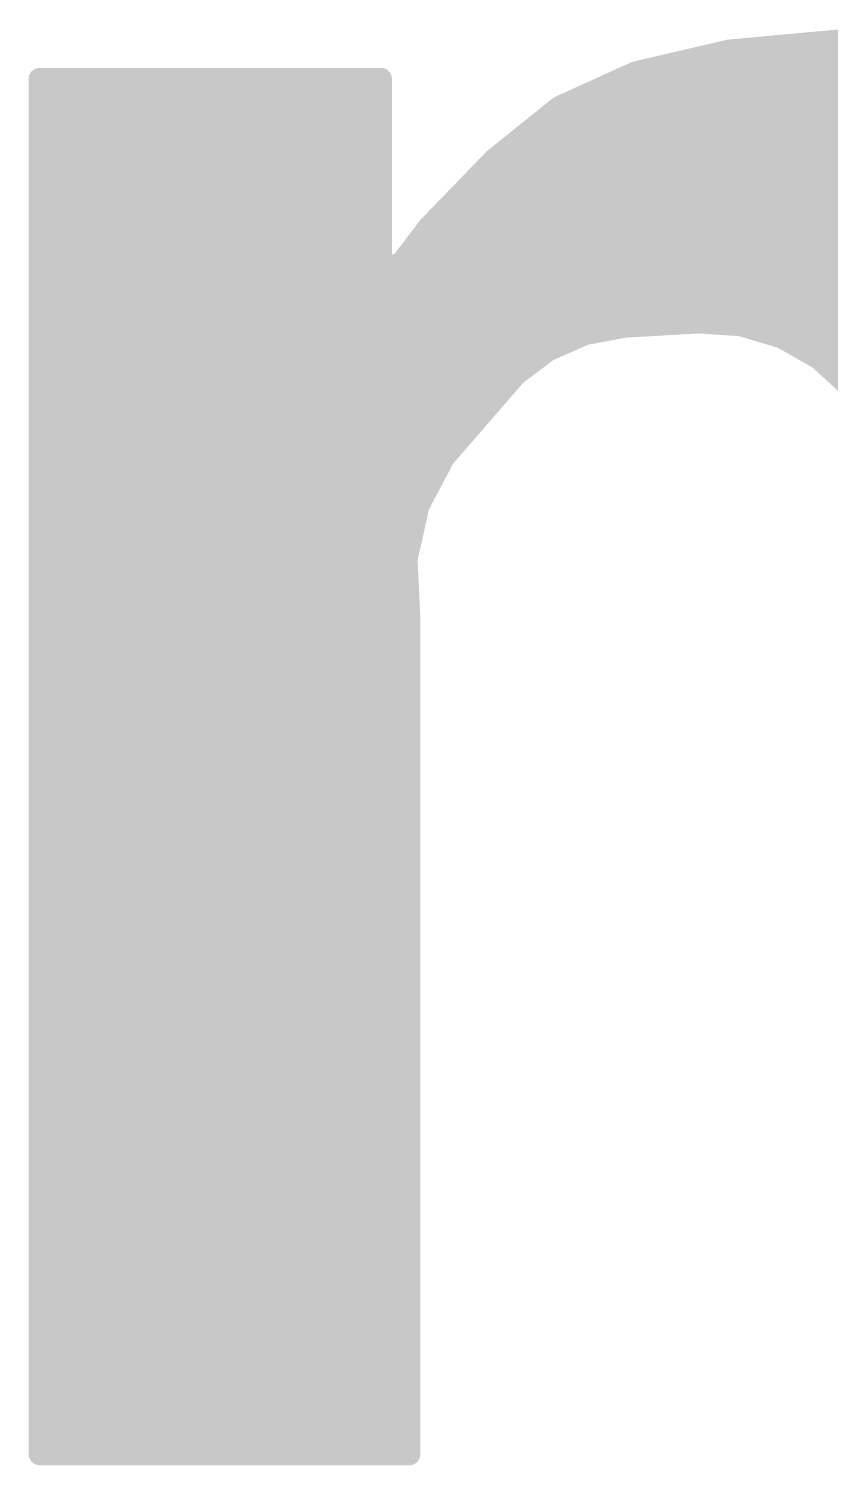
# Model space of a CAD drawing. Extents: x -20 to 87, y -15 to 38.
# Drawn here: x 24.077 to 25.013, y 2.771 to 4.447 of the extents above; entities that cross this region are included whole.
import ezdxf

# ---------------------------------------------------------------- set-up
doc = ezdxf.new("R2010")
doc.units = 0
doc.layers.add('21', color=41, linetype='CONTINUOUS')

msp = doc.modelspace()

# ---------------------------------------------------------------- linework, layer by layer
at = {"layer": '21', "const_width": 0.0254}
for points in [[(24.8945, 4.4221), (25.0317, 4.4348)], [(24.7853, 4.3967), (24.8945, 4.4221)], [(24.8838, 4.4196), (25.1566, 4.4196)], [(24.6964, 4.3563), (24.7853, 4.3967)], [(24.0894, 2.7838), (24.0894, 4.3891)], [(24.0894, 4.3891), (24.4881, 4.3891)], [(24.4881, 4.3891), (24.4881, 4.1681)], [(24.7798, 4.3942), (25.2346, 4.3942)], [(24.0894, 4.3688), (24.4881, 4.3688)], [(24.7239, 4.3688), (25.2843, 4.3688)], [(24.6202, 4.2951), (24.6964, 4.3563)], [(24.0894, 4.3434), (24.4881, 4.3434)], [(24.6803, 4.3434), (25.3218, 4.3434)], [(24.0894, 4.318), (24.4881, 4.318)], [(24.6487, 4.318), (25.3543, 4.318)], [(24.0894, 4.2926), (24.4881, 4.2926)], [(24.544, 4.2164), (24.6202, 4.2951)], [(24.6178, 4.2926), (25.3809, 4.2926)], [(24.0894, 4.2672), (24.4881, 4.2672)], [(24.5932, 4.2672), (25.403, 4.2672)], [(24.0894, 4.2418), (24.4881, 4.2418)], [(24.5686, 4.2418), (25.4251, 4.2418)], [(24.0894, 4.2164), (24.4881, 4.2164)], [(24.511, 4.1732), (24.544, 4.2164)], [(24.544, 4.2164), (25.4403, 4.2164)], [(24.0894, 4.191), (24.4881, 4.191)], [(24.5246, 4.191), (25.455, 4.191)], [(24.0894, 4.1656), (25.4697, 4.1656)], [(24.4881, 4.1681), (24.511, 4.1732)], [(24.0894, 4.1402), (26.505, 4.1402)], [(24.0894, 4.1148), (26.5144, 4.1148)], [(24.7726, 4.0996), (24.7263, 4.0909)], [(24.859, 4.1046), (24.7726, 4.0996)], [(24.9088, 4.1013), (24.859, 4.1046)], [(24.9567, 4.0869), (24.9088, 4.1013)], [(24.0894, 4.0894), (24.7228, 4.0894)], [(24.7263, 4.0909), (24.6832, 4.072)], [(24.9484, 4.0894), (25.7314, 4.0894)], [(25, 4.0622), (24.9567, 4.0869)], [(24.0894, 4.064), (24.6726, 4.064)], [(24.6832, 4.072), (24.6456, 4.0437)], [(24.9969, 4.064), (25.6742, 4.064)], [(25.0368, 4.0284), (25, 4.0622)], [(24.0894, 4.0386), (24.6412, 4.0386)], [(24.6456, 4.0437), (24.5618, 3.9472)], [(24.0894, 4.0132), (24.6191, 4.0132)], [(24.0894, 3.9878), (24.5971, 3.9878)], [(24.0894, 3.9624), (24.575, 3.9624)], [(24.5618, 3.9472), (24.532, 3.8906)], [(24.0894, 3.937), (24.5564, 3.937)], [(24.0894, 3.9116), (24.543, 3.9116)], [(24.0894, 3.8862), (24.531, 3.8862)], [(24.532, 3.8906), (24.5181, 3.8282)], [(24.0894, 3.8608), (24.5254, 3.8608)], [(24.0894, 3.8354), (24.5197, 3.8354)], [(24.5181, 3.8282), (24.5212, 3.7643)], [(24.0894, 3.81), (24.519, 3.81)], [(24.0894, 3.7846), (24.5202, 3.7846)], [(24.5212, 3.7643), (24.5212, 2.7838)], [(24.0894, 3.7592), (24.5212, 3.7592)], [(24.0894, 3.7338), (24.5212, 3.7338)], [(24.0894, 3.7084), (24.5212, 3.7084)], [(24.0894, 3.683), (24.5212, 3.683)], [(24.0894, 3.6576), (24.5212, 3.6576)], [(24.0894, 3.6322), (24.5212, 3.6322)], [(24.0894, 3.6068), (24.5212, 3.6068)], [(24.0894, 3.5814), (24.5212, 3.5814)], [(24.0894, 3.556), (24.5212, 3.556)], [(24.0894, 3.5306), (24.5212, 3.5306)], [(24.0894, 3.5052), (24.5212, 3.5052)], [(24.0894, 3.4798), (24.5212, 3.4798)], [(24.0894, 3.4544), (24.5212, 3.4544)], [(24.0894, 3.429), (24.5212, 3.429)], [(24.0894, 3.4036), (24.5212, 3.4036)], [(24.0894, 3.3782), (24.5212, 3.3782)], [(24.0894, 3.3528), (24.5212, 3.3528)], [(24.0894, 3.3274), (24.5212, 3.3274)], [(24.0894, 3.302), (24.5212, 3.302)], [(24.0894, 3.2766), (24.5212, 3.2766)], [(24.0894, 3.2512), (24.5212, 3.2512)], [(24.0894, 3.2258), (24.5212, 3.2258)], [(24.0894, 3.2004), (24.5212, 3.2004)], [(24.0894, 3.175), (24.5212, 3.175)], [(24.0894, 3.1496), (24.5212, 3.1496)], [(24.0894, 3.1242), (24.5212, 3.1242)], [(24.0894, 3.0988), (24.5212, 3.0988)], [(24.0894, 3.0734), (24.5212, 3.0734)], [(24.0894, 3.048), (24.5212, 3.048)], [(24.0894, 3.0226), (24.5212, 3.0226)], [(24.0894, 2.9972), (24.5212, 2.9972)], [(24.0894, 2.9718), (24.5212, 2.9718)], [(24.0894, 2.9464), (24.5212, 2.9464)], [(24.0894, 2.921), (24.5212, 2.921)], [(24.0894, 2.8956), (24.5212, 2.8956)], [(24.0894, 2.8702), (24.5212, 2.8702)], [(24.0894, 2.8448), (24.5212, 2.8448)], [(24.0894, 2.8194), (24.5212, 2.8194)], [(24.0894, 2.794), (24.5212, 2.794)], [(24.5212, 2.7838), (24.0894, 2.7838)]]:
    msp.add_lwpolyline(points, dxfattribs=at)
at = {"layer": '21', "const_width": 0.0127}
for points in [[(24.8838, 4.426, 1), (24.8838, 4.4132)], [(24.8939, 4.4284, 1), (24.8951, 4.4158)], [(24.8959, 4.4159, 1), (24.8931, 4.4283)], [(24.7839, 4.4029, 1), (24.7867, 4.3905)], [(24.7879, 4.3909, 1), (24.7827, 4.4025)], [(24.0894, 4.3955, 1), (24.0894, 4.3827)], [(24.0958, 4.3891, 1), (24.0831, 4.3891)], [(24.4945, 4.3891, 1), (24.4818, 4.3891)], [(24.4881, 4.3827, 1), (24.4881, 4.3955)], [(24.7798, 4.4006, 1), (24.7798, 4.3879)], [(24.0894, 4.3752, 1), (24.0894, 4.3624)], [(24.4881, 4.3624, 1), (24.4881, 4.3752)], [(24.7239, 4.3752, 1), (24.7239, 4.3624)], [(24.6937, 4.362, 1), (24.699, 4.3505)], [(24.7003, 4.3513, 1), (24.6924, 4.3612)], [(24.0894, 4.3498, 1), (24.0894, 4.337)], [(24.4881, 4.337, 1), (24.4881, 4.3498)], [(24.6803, 4.3498, 1), (24.6803, 4.337)], [(24.0894, 4.3244, 1), (24.0894, 4.3117)], [(24.4881, 4.3117, 1), (24.4881, 4.3244)], [(24.6487, 4.3244, 1), (24.6487, 4.3117)], [(24.0894, 4.299, 1), (24.0894, 4.2862)], [(24.4881, 4.2862, 1), (24.4881, 4.299)], [(24.6178, 4.299, 1), (24.6178, 4.2862)], [(24.6162, 4.3001, 1), (24.6242, 4.2901)], [(24.6248, 4.2907, 1), (24.6156, 4.2995)], [(24.0894, 4.2736, 1), (24.0894, 4.2608)], [(24.4881, 4.2608, 1), (24.4881, 4.2736)], [(24.5932, 4.2736, 1), (24.5932, 4.2608)], [(24.0894, 4.2482, 1), (24.0894, 4.2355)], [(24.4881, 4.2355, 1), (24.4881, 4.2482)], [(24.5686, 4.2482, 1), (24.5686, 4.2355)], [(24.0894, 4.2228, 1), (24.0894, 4.21)], [(24.4881, 4.21, 1), (24.4881, 4.2228)], [(24.544, 4.2228, 1), (24.544, 4.21)], [(24.5394, 4.2208, 1), (24.5486, 4.212)], [(24.549, 4.2125, 1), (24.539, 4.2203)], [(24.0894, 4.1974, 1), (24.0894, 4.1846)], [(24.4881, 4.1846, 1), (24.4881, 4.1974)], [(24.5246, 4.1974, 1), (24.5246, 4.1846)], [(24.0894, 4.172, 1), (24.0894, 4.1593)], [(24.4867, 4.1743, 1), (24.4895, 4.1619)], [(24.4818, 4.1681, 1), (24.4945, 4.1681)], [(24.506, 4.1771, 1), (24.516, 4.1693)], [(24.5124, 4.167, 1), (24.5096, 4.1794)], [(24.0894, 4.1466, 1), (24.0894, 4.1338)], [(24.0894, 4.1212, 1), (24.0894, 4.1084)], [(24.7722, 4.1059, 1), (24.773, 4.0933)], [(24.7738, 4.0934, 1), (24.7714, 4.1058)], [(24.8594, 4.1109, 1), (24.8586, 4.0983)], [(24.8594, 4.0983, 1), (24.8586, 4.1109)], [(24.9107, 4.1074, 1), (24.907, 4.0952)], [(24.9084, 4.095, 1), (24.9092, 4.1076)], [(24.0894, 4.0958, 1), (24.0894, 4.0831)], [(24.7252, 4.0972, 1), (24.7275, 4.0847)], [(24.7228, 4.0831, 1), (24.7228, 4.0958)], [(24.7289, 4.0851, 1), (24.7238, 4.0968)], [(24.9484, 4.0958, 1), (24.9484, 4.0831)], [(24.9598, 4.0924, 1), (24.9535, 4.0814)], [(24.9548, 4.0808, 1), (24.9585, 4.093)], [(24.0894, 4.0704, 1), (24.0894, 4.0576)], [(24.6726, 4.0576, 1), (24.6726, 4.0704)], [(24.6807, 4.0778, 1), (24.6858, 4.0662)], [(24.6871, 4.0669, 1), (24.6794, 4.0771)], [(24.9969, 4.0704, 1), (24.9969, 4.0576)], [(25.0043, 4.0669, 1), (24.9957, 4.0575)], [(24.9969, 4.0567, 1), (25.0032, 4.0677)], [(24.0894, 4.045, 1), (24.0894, 4.0323)], [(24.6418, 4.0488, 1), (24.6494, 4.0386)], [(24.6504, 4.0395, 1), (24.6408, 4.0479)], [(24.6412, 4.0323, 1), (24.6412, 4.045)], [(24.0894, 4.0196, 1), (24.0894, 4.0069)], [(24.6191, 4.0069, 1), (24.6191, 4.0196)], [(24.0894, 3.9941, 1), (24.0894, 3.9815)], [(24.5971, 3.9815, 1), (24.5971, 3.9941)], [(24.0894, 3.9688, 1), (24.0894, 3.9561)], [(24.575, 3.9561, 1), (24.575, 3.9688)], [(24.557, 3.9514, 1), (24.5666, 3.943)], [(24.5674, 3.9442, 1), (24.5562, 3.9502)], [(24.0894, 3.9434, 1), (24.0894, 3.9307)], [(24.5564, 3.9307, 1), (24.5564, 3.9434)], [(24.0894, 3.9179, 1), (24.0894, 3.9053)], [(24.543, 3.9053, 1), (24.543, 3.9179)], [(24.0894, 3.8925, 1), (24.0894, 3.8799)], [(24.5264, 3.8936, 1), (24.5376, 3.8877)], [(24.5382, 3.8892, 1), (24.5258, 3.892)], [(24.531, 3.8799, 1), (24.531, 3.8925)], [(24.0894, 3.8672, 1), (24.0894, 3.8545)], [(24.5254, 3.8545, 1), (24.5254, 3.8672)], [(24.0894, 3.8418, 1), (24.0894, 3.8291)], [(24.5245, 3.8285, 1), (24.5118, 3.8279)], [(24.5197, 3.8291, 1), (24.5197, 3.8418)], [(24.0894, 3.8163, 1), (24.0894, 3.8037)], [(24.5119, 3.8296, 1), (24.5243, 3.8268)], [(24.519, 3.8037, 1), (24.519, 3.8163)], [(24.0894, 3.791, 1), (24.0894, 3.7783)], [(24.5202, 3.7783, 1), (24.5202, 3.791)], [(24.5276, 3.7643, 1), (24.5148, 3.7643)], [(24.0894, 3.7656, 1), (24.0894, 3.7529)], [(24.5149, 3.764, 1), (24.5275, 3.7646)], [(24.5212, 3.7529, 1), (24.5212, 3.7656)], [(24.0894, 3.7401, 1), (24.0894, 3.7275)], [(24.5212, 3.7275, 1), (24.5212, 3.7401)], [(24.0894, 3.7147, 1), (24.0894, 3.7021)], [(24.5212, 3.7021, 1), (24.5212, 3.7147)], [(24.0894, 3.6894, 1), (24.0894, 3.6767)], [(24.5212, 3.6767, 1), (24.5212, 3.6894)], [(24.0894, 3.6639, 1), (24.0894, 3.6513)], [(24.5212, 3.6513, 1), (24.5212, 3.6639)], [(24.0894, 3.6385, 1), (24.0894, 3.6259)], [(24.5212, 3.6259, 1), (24.5212, 3.6385)], [(24.0894, 3.6132, 1), (24.0894, 3.6005)], [(24.5212, 3.6005, 1), (24.5212, 3.6132)], [(24.0894, 3.5878, 1), (24.0894, 3.5751)], [(24.5212, 3.5751, 1), (24.5212, 3.5878)], [(24.0894, 3.5623, 1), (24.0894, 3.5497)], [(24.5212, 3.5497, 1), (24.5212, 3.5623)], [(24.0894, 3.537, 1), (24.0894, 3.5243)], [(24.5212, 3.5243, 1), (24.5212, 3.537)], [(24.0894, 3.5116, 1), (24.0894, 3.4989)], [(24.5212, 3.4989, 1), (24.5212, 3.5116)], [(24.0894, 3.4861, 1), (24.0894, 3.4735)], [(24.5212, 3.4735, 1), (24.5212, 3.4861)], [(24.0894, 3.4607, 1), (24.0894, 3.4481)], [(24.5212, 3.4481, 1), (24.5212, 3.4607)], [(24.0894, 3.4354, 1), (24.0894, 3.4227)], [(24.5212, 3.4227, 1), (24.5212, 3.4354)], [(24.0894, 3.4099, 1), (24.0894, 3.3973)], [(24.5212, 3.3973, 1), (24.5212, 3.4099)], [(24.0894, 3.3845, 1), (24.0894, 3.3719)], [(24.5212, 3.3719, 1), (24.5212, 3.3845)], [(24.0894, 3.3592, 1), (24.0894, 3.3465)], [(24.5212, 3.3465, 1), (24.5212, 3.3592)], [(24.0894, 3.3338, 1), (24.0894, 3.3211)], [(24.5212, 3.3211, 1), (24.5212, 3.3338)], [(24.0894, 3.3083, 1), (24.0894, 3.2957)], [(24.5212, 3.2957, 1), (24.5212, 3.3083)], [(24.0894, 3.283, 1), (24.0894, 3.2703)], [(24.5212, 3.2703, 1), (24.5212, 3.283)], [(24.0894, 3.2576, 1), (24.0894, 3.2449)], [(24.5212, 3.2449, 1), (24.5212, 3.2576)], [(24.0894, 3.2321, 1), (24.0894, 3.2195)], [(24.5212, 3.2195, 1), (24.5212, 3.2321)], [(24.0894, 3.2067, 1), (24.0894, 3.1941)], [(24.5212, 3.1941, 1), (24.5212, 3.2067)], [(24.0894, 3.1814, 1), (24.0894, 3.1687)], [(24.5212, 3.1687, 1), (24.5212, 3.1814)], [(24.0894, 3.1559, 1), (24.0894, 3.1433)], [(24.5212, 3.1433, 1), (24.5212, 3.1559)], [(24.0894, 3.1305, 1), (24.0894, 3.1179)], [(24.5212, 3.1179, 1), (24.5212, 3.1305)], [(24.0894, 3.1052, 1), (24.0894, 3.0925)], [(24.5212, 3.0925, 1), (24.5212, 3.1052)], [(24.0894, 3.0798, 1), (24.0894, 3.0671)], [(24.5212, 3.0671, 1), (24.5212, 3.0798)], [(24.0894, 3.0543, 1), (24.0894, 3.0417)], [(24.5212, 3.0417, 1), (24.5212, 3.0543)], [(24.0894, 3.029, 1), (24.0894, 3.0163)], [(24.5212, 3.0163, 1), (24.5212, 3.029)], [(24.0894, 3.0036, 1), (24.0894, 2.9909)], [(24.5212, 2.9909, 1), (24.5212, 3.0036)], [(24.0894, 2.9781, 1), (24.0894, 2.9655)], [(24.5212, 2.9655, 1), (24.5212, 2.9781)], [(24.0894, 2.9527, 1), (24.0894, 2.9401)], [(24.5212, 2.9401, 1), (24.5212, 2.9527)], [(24.0894, 2.9274, 1), (24.0894, 2.9147)], [(24.5212, 2.9147, 1), (24.5212, 2.9274)], [(24.0894, 2.9019, 1), (24.0894, 2.8893)], [(24.5212, 2.8893, 1), (24.5212, 2.9019)], [(24.0894, 2.8765, 1), (24.0894, 2.8639)], [(24.5212, 2.8639, 1), (24.5212, 2.8765)], [(24.0894, 2.8512, 1), (24.0894, 2.8385)], [(24.5212, 2.8385, 1), (24.5212, 2.8512)], [(24.0894, 2.8258, 1), (24.0894, 2.8131)], [(24.5212, 2.8131, 1), (24.5212, 2.8258)], [(24.0894, 2.8003, 1), (24.0894, 2.7877)], [(24.5212, 2.7877, 1), (24.5212, 2.8003)], [(24.0894, 2.7902, 1), (24.0894, 2.7775)], [(24.0831, 2.7838, 1), (24.0958, 2.7838)], [(24.5148, 2.7838, 1), (24.5276, 2.7838)], [(24.5212, 2.7775, 1), (24.5212, 2.7902)]]:
    msp.add_lwpolyline(points, format="xyb", dxfattribs=at)

doc.saveas('drawing.dxf')
